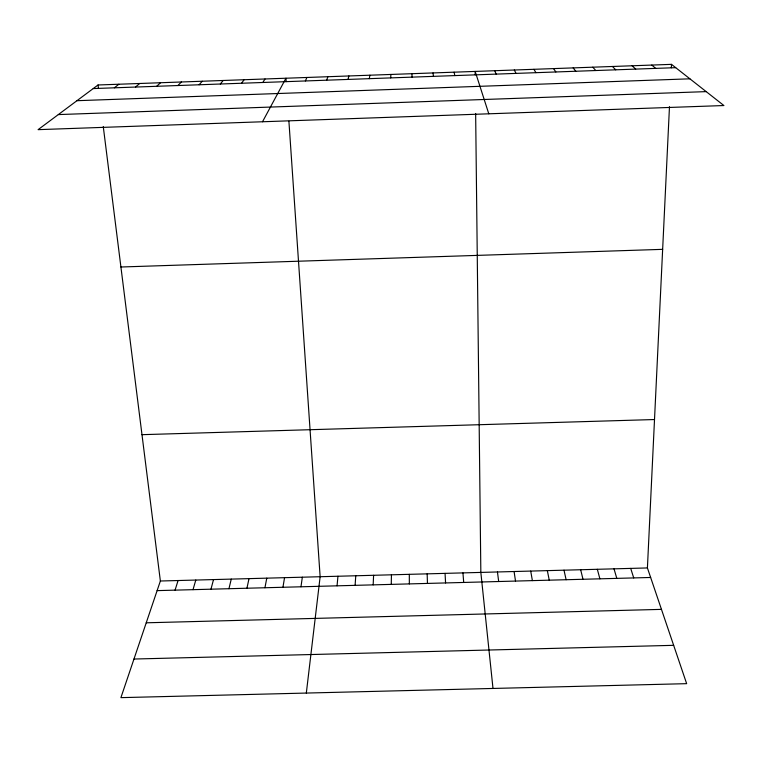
<?xml version="1.0" encoding="UTF-8"?>
<svg xmlns="http://www.w3.org/2000/svg" width="762" height="762" viewBox="0 0 762 762"><rect width="100%" height="100%" fill="white"/><g stroke="black" fill="none" stroke-linecap="round" stroke-linejoin="round"><path stroke-width="1.14" d="M391.258 584.387L391.449 574.815M373.17 584.864L373.599 575.291M103.27 126.578L160.372 581.006L120.91 697.64L686.657 683.666L647.414 567.947L669.474 106.651M671.332 67.799L671.503 64.36L98.041 84.982L38.1 129.654L723.9 105.537L671.503 64.36M390.677 77.895L390.916 74.457M355.102 585.349L355.768 575.767M337.052 585.826L337.947 576.243M306.324 693.058L320.135 576.729L288.903 121.225M300.971 586.788L302.343 577.205M369.322 78.657L369.894 75.209M282.94 587.273L284.55 577.682M264.938 587.75L266.776 578.158M246.936 588.226L249.012 578.634M228.952 588.712L231.267 579.11M347.986 79.429L348.882 75.962M210.969 589.188L213.522 579.587M193.015 589.664L195.796 580.063M175.06 590.14L178.079 580.539M326.669 80.191L327.889 76.714M305.362 80.953L306.915 77.476M262.519 121.758L285.96 78.229L286.188 81.629M262.804 82.486L265.014 78.981M241.554 83.249L244.088 79.734M220.313 84.011L223.171 80.486M199.092 84.773L202.273 81.239M177.889 85.534L181.394 81.982M156.696 86.287L160.534 82.734M135.522 87.049L139.684 83.487M114.367 87.811L118.853 84.239M93.231 88.573L675.694 67.666M76.962 100.698L689.905 78.819M58.322 114.586L706.193 91.621M120.91 267.005L662.654 249.345M141.98 434.673L654.51 419.538M160.372 581.006L647.414 567.947M157.124 590.626L650.643 577.472M146.237 622.802L661.464 609.371M133.969 659.035L673.656 645.328M651.805 65.075L655.691 68.38M632.127 65.78L635.698 69.094M612.457 66.484L615.715 69.818M592.798 67.189L595.751 70.533M573.157 67.904L575.796 71.247M553.536 68.609L555.86 71.961M533.924 69.313L535.943 72.676M514.321 70.018L516.036 73.39M494.738 70.723L496.148 74.105M488.794 113.805L475.174 71.418L475.212 74.838M630.707 568.395L633.717 577.92M614.02 568.843L616.801 578.377M597.332 569.29L599.894 578.825M580.663 569.738L582.997 579.272M454.085 72.18L454.847 75.59M564.004 570.186L566.118 579.73M547.354 570.633L549.24 580.177M530.714 571.081L532.381 580.625M514.074 571.529L515.522 581.073M497.453 571.967L498.681 581.52M433.016 72.942L433.435 76.362M98.041 84.982L98.46 88.363M492.995 688.448L480.841 572.414L475.65 113.471M462.944 572.9L463.706 582.454M445.056 573.376L445.57 582.94M427.168 573.853L427.453 583.416M411.956 73.695L412.052 77.124M409.308 574.338L409.346 583.902"/></g></svg>
